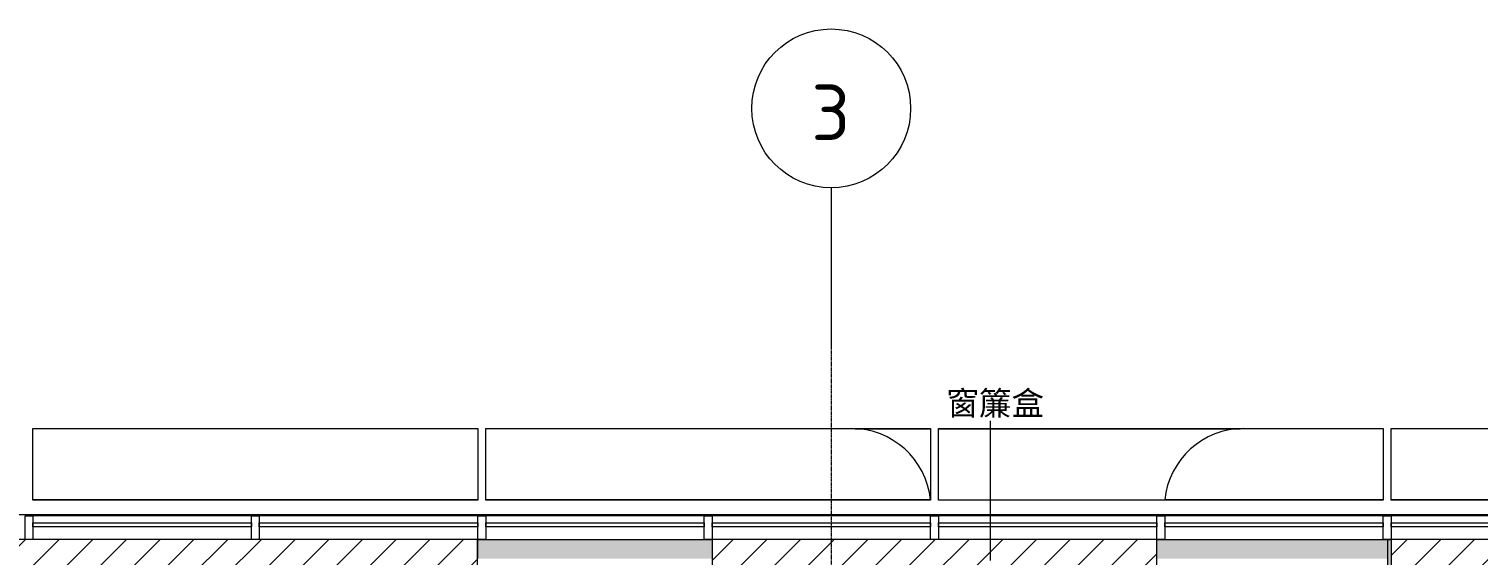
# Model space of a CAD drawing. Header units: centimetres. Extents: x -391356 to -382095, y -768 to 204275.
# Drawn here: x -385547 to -384635, y 203943 to 204275 of the extents above; entities that cross this region are included whole.
import ezdxf

# ---------------------------------------------------------------- set-up
doc = ezdxf.new("R2010")
doc.units = ezdxf.units.CM
doc.linetypes.add('虛線圓點 3_16_', pattern=[0.79375, 0.47625, -0.15875, 0, -0.15875])
for name, color, linetype, lineweight, true_color in [('塗層 2 _5_-1', 7, 'Continuous', 5, 0xaaaaaa), ('帷幕板-1', 7, 'Continuous', 5, 0xeaeaea), ('帷幕牆豎框-1', 7, 'Continuous', 5, 0xeaeaea), ('牆-1', 7, 'Continuous', 5, 0xe4e4e4), ('結構 _1_-1', 7, 'Continuous', 9, 0xaaaaaa), ('詳圖項目-3', 11, 'Continuous', 15, 0xffaaaa)]:
    doc.layers.add(name, color=color, linetype=linetype, lineweight=lineweight, true_color=true_color)
for name, color, linetype, lineweight in [('文字註釋', 7, 'Continuous', 5), ('柱線', 7, 'Continuous', 5), ('柱線-1', 7, '虛線圓點 3_16_', 5), ('樓板', 7, 'Continuous', 5), ('牆', 7, 'Continuous', 5), ('線', 7, 'Continuous', 5)]:
    doc.layers.add(name, color=color, linetype=linetype, lineweight=lineweight)
doc.styles.add('ISOCPEUR_1', font='isocpeur.ttf', dxfattribs={"height": 35})
doc.styles.add('Microsoft JhengHei UI_2', font='Microsoft JhengHei UI.ttf', dxfattribs={"height": 15})

# ---------------------------------------------------------------- blocks, each defined once
blk = doc.blocks.new('System Panel - 帷幕玻璃-3470491-二層天花平面圖')
at = {"layer": '帷幕板-1'}
for p, q in [((-68.75, -10.6), (-68.75, -8)), ((-68.75, -8), (68.75, -8)), ((68.75, -8), (68.75, -10.6)), ((68.75, -10.6), (-68.75, -10.6))]:
    blk.add_line(p, q, dxfattribs=at)
blk = doc.blocks.new('Rectangular Mullion - 50x150_E-1733385-二層天花平面圖')
at = {"layer": '帷幕牆豎框-1'}
blk.add_line((-389880.81, 203968.16), (-390018.31, 203968.16), dxfattribs=at)
blk = doc.blocks.new('Rectangular Mullion - 50x150_E-V67-二層天花平面圖')
at = {"layer": '帷幕牆豎框-1'}
for p, q in [((-388883.31, 203968.16), (-389020.81, 203968.16)), ((-388883.31, 203953.16), (-388883.46, 203953.16))]:
    blk.add_line(p, q, dxfattribs=at)
blk = doc.blocks.new('Rectangular Mullion - 50x150_E-V66-二層天花平面圖')
at = {"layer": '帷幕牆豎框-1'}
for p, q in [((2.5, 15), (-2.5, 15)), ((-2.5, 15), (-2.5, 0)), ((2.5, 0), (2.5, 15))]:
    blk.add_line(p, q, dxfattribs=at)
blk = doc.blocks.new('Rectangular Mullion - 50x150_E-3470488-二層天花平面圖')
at = {"layer": '帷幕牆豎框-1'}
for p, q in [((2.5, 15), (-2.5, 15)), ((-2.5, 15), (-2.5, 0)), ((2.5, 0), (2.5, 15)), ((-2.5, 0), (2.5, 0))]:
    blk.add_line(p, q, dxfattribs=at)
blk = doc.blocks.new('柱線 - 柱心線標頭-214972-二層天花平面圖')
at = {"layer": '柱線'}
blk.add_circle((0, 0), 0.5, dxfattribs=at)

msp = doc.modelspace()

# ---------------------------------------------------------------- hatches: boundary and pattern name
at = {"layer": '牆-1'}
for points in [[(-385117.48, 203941.16), (-385117.48, 203953.16), (-385264.98, 203953.16), (-385264.98, 203941.16), (-385185.48, 203941.16)], [(-384782.48, 203941.16), (-384691.98, 203941.16), (-384691.98, 203953.16), (-384837.48, 203953.16), (-384837.48, 203941.16), (-384800.97, 203941.16)], [(-384689.48, 203899.66), (-384689.48, 203928.16), (-384689.98, 203928.19), (-384689.98, 203953.16), (-384691.98, 203953.16), (-384691.98, 203899.66), (-384689.83, 203899.66)]]:
    msp.add_hatch(color=256, dxfattribs=at).paths.add_polyline_path(points)
at = {"layer": '詳圖項目-3'}
h = msp.add_hatch(dxfattribs=at)
h.set_pattern_fill('FP_25', color=256, style=0, pattern_type=2)
h.set_pattern_definition([(45, (3618.322, 0), (-10.6066017, 10.6066017), [])])
h.paths.add_polyline_path([(-386227.48, 200718.16), (-386114.83, 200718.16), (-386114.83, 200743.16), (-386689.98, 200743.16), (-386689.98, 200718.16), (-386253.12, 200718.16)])
h.paths.add_polyline_path([(-384834.98, 200718.16), (-384829.98, 200718.16), (-384829.98, 200743.16), (-384979.98, 200743.16), (-384979.98, 200718.16), (-384885.26, 200718.16)])
h.paths.add_polyline_path([(-385176.87, 200718.16), (-385117.78, 200718.16), (-385117.78, 200743.67), (-385538.98, 200743.67), (-385538.98, 200718.16), (-385188.21, 200718.16)])
h.paths.add_polyline_path([(-385571.82, 200718.16), (-385555.98, 200718.23), (-385555.98, 200743.67), (-385894.98, 200743.67), (-385894.98, 200718.16), (-385571.97, 200718.16)])
h.paths.add_polyline_path([(-384172.45, 201951.69), (-384150.48, 201951.69), (-384150.48, 202041.51), (-384172.48, 202041.51), (-384172.45, 201951.69)])
h.paths.add_polyline_path([(-384150.48, 202250.66), (-384150.48, 202340.66), (-384172.48, 202340.66), (-384172.44, 202250.66), (-384167.48, 202250.66)])
h.paths.add_polyline_path([(-386937.48, 202938.16), (-386932.48, 202938.16), (-386932.48, 203374.66), (-386952.48, 203374.66), (-386952.48, 202938.16), (-386947.48, 202938.16)])
h.paths.add_polyline_path([(-384148.73, 203228.51), (-384147.48, 203228.51), (-384147.48, 203378.51), (-384172.48, 203378.51), (-384172.48, 203228.51), (-384149.91, 203228.51)])
h.paths.add_polyline_path([(-386952.48, 203391.66), (-386932.48, 203391.66), (-386932.48, 203680.66), (-386952.48, 203680.66), (-386952.48, 203452.65)])
h.paths.add_polyline_path([(-386937.48, 203835.66), (-386932.48, 203835.66), (-386932.48, 203928.16), (-386404.98, 203928.16), (-386404.98, 203953.16), (-386952.48, 203953.14), (-386952.48, 203835.66), (-386937.98, 203835.66)])
h.paths.add_polyline_path([(-384837.48, 203928.16), (-384837.48, 203953.16), (-385117.48, 203953.16), (-385117.48, 203928.16), (-384897.78, 203928.16)])
h.paths.add_polyline_path([(-384220.11, 203928.16), (-384149.98, 203928.16), (-384149.98, 203953.16), (-384689.98, 203953.16), (-384689.98, 203928.16), (-384257.48, 203928.16)])
h.paths.add_polyline_path([(-386257.48, 203928.16), (-385265.14, 203928.16), (-385265.14, 203953.16), (-386257.48, 203953.16), (-386257.48, 203933.16)])

# ---------------------------------------------------------------- linework, layer by layer
at = {"layer": '塗層 2 _5_-1'}
for p, q in [((-385264.98, 203953.16), (-385117.48, 203953.16)), ((-385264.98, 203941.16), (-385264.98, 203953.16)), ((-384837.48, 203953.16), (-384691.98, 203953.16))]:
    msp.add_line(p, q, dxfattribs=at)
at = {"layer": '柱線'}
msp.add_line((-385042.48, 204174.69), (-385042.48, 204074.69), dxfattribs=at)
at = {"layer": '柱線-1'}
msp.add_line((-385042.48, 204074.69), (-385042.48, 200429.07), dxfattribs=at)
at = {"layer": '樓板'}
for p, q in [((-385544.98, 204023.14), (-385264.98, 204023.14)), ((-385544.98, 203978.14), (-385544.98, 204023.14)), ((-385264.98, 204023.14), (-385264.98, 203978.14)), ((-385264.98, 204022.97), (-385264.98, 203977.97)), ((-385259.98, 204023.14), (-384979.98, 204023.14)), ((-385259.98, 203978.14), (-385259.98, 204023.14)), ((-385027.42, 204022.97), (-384979.98, 204022.97)), ((-384979.98, 204023.14), (-384979.98, 204022.97)), ((-384979.98, 204022.97), (-384979.98, 203977.97)), ((-384974.98, 204023.14), (-384694.98, 204023.14)), ((-384974.98, 203978.14), (-384974.98, 204023.14)), ((-384974.98, 204022.97), (-384785.05, 204022.97)), ((-384974.98, 203977.97), (-384974.98, 204022.97)), ((-384694.98, 204023.14), (-384694.98, 203978.14)), ((-384694.98, 204022.97), (-384694.98, 203977.97)), ((-384689.98, 204023.14), (-384409.98, 204023.14)), ((-384689.98, 203978.14), (-384689.98, 204023.14)), ((-385264.98, 203978.14), (-385544.98, 203978.14)), ((-385544.98, 203977.97), (-385544.98, 203978.14)), ((-385264.98, 203977.97), (-385544.98, 203977.97)), ((-384979.98, 203978.14), (-385259.98, 203978.14)), ((-385259.98, 203977.97), (-385259.98, 203978.14)), ((-384979.98, 203977.97), (-385259.98, 203977.97)), ((-384694.98, 203977.97), (-384974.98, 203977.97)), ((-384694.98, 203978.14), (-384832.48, 203978.14)), ((-384409.98, 203978.14), (-384689.98, 203978.14)), ((-384689.98, 203977.97), (-384689.98, 203978.14)), ((-384409.98, 203977.97), (-384689.98, 203977.97))]:
    msp.add_line(p, q, dxfattribs=at)
for centre, start, end in [((-385029.73, 203973.14), 5.73917, 90), ((-384782.74, 203973.14), 90, 174.26083)]:
    msp.add_arc(centre, 50, start, end, dxfattribs=at)
at = {"layer": '牆'}
msp.add_line((-384147.48, 203968.66), (-386967.48, 203968.66), dxfattribs=at)
at = {"layer": '結構 _1_-1'}
for p, q in [((-384691.98, 203902.16), (-384691.98, 203953.16)), ((-384691.98, 203953.16), (-384689.98, 203953.16))]:
    msp.add_line(p, q, dxfattribs=at)
at = {"layer": '線'}
for p, q in [((-384942.43, 204027.91), (-384942.43, 203939.91)), ((-385265.14, 203953.16), (-386257.48, 203953.16)), ((-385265.14, 203928.16), (-385265.14, 203953.16)), ((-384837.48, 203953.16), (-385117.48, 203953.16)), ((-385117.48, 203953.16), (-385117.48, 203928.16)), ((-384837.48, 203928.16), (-384837.48, 203953.16)), ((-384149.98, 203953.16), (-384689.98, 203953.16)), ((-384689.98, 203953.16), (-384689.98, 203928.16))]:
    msp.add_line(p, q, dxfattribs=at)

# ---------------------------------------------------------------- block references
at = {"layer": '帷幕板-1', "rotation": 180}
for p in [(-385476.23, 203953.16), (-385333.73, 203953.16), (-385191.23, 203953.16), (-385048.73, 203953.16), (-384906.23, 203953.16), (-384763.73, 203953.16), (-384621.23, 203953.16)]:
    msp.add_blockref('System Panel - 帷幕玻璃-3470491-二層天花平面圖', p, dxfattribs=at)
at = {"layer": '帷幕牆豎框-1', "extrusion": (0, 0, -1)}
for name, p in [('Rectangular Mullion - 50x150_E-V66-二層天花平面圖', (385547.48, 203953.16)), ('Rectangular Mullion - 50x150_E-V66-二層天花平面圖', (385404.98, 203953.16)), ('Rectangular Mullion - 50x150_E-3470488-二層天花平面圖', (385262.48, 203953.16)), ('Rectangular Mullion - 50x150_E-3470488-二層天花平面圖', (385119.98, 203953.16)), ('Rectangular Mullion - 50x150_E-V66-二層天花平面圖', (384977.48, 203953.16)), ('Rectangular Mullion - 50x150_E-3470488-二層天花平面圖', (384834.98, 203953.16)), ('Rectangular Mullion - 50x150_E-3470488-二層天花平面圖', (384692.48, 203953.16))]:
    msp.add_blockref(name, p, dxfattribs=at)
at = {"layer": '帷幕牆豎框-1'}
for name, p in [('Rectangular Mullion - 50x150_E-1733385-二層天花平面圖', (4473.32, 0)), ('Rectangular Mullion - 50x150_E-V67-二層天花平面圖', (3618.32, 0)), ('Rectangular Mullion - 50x150_E-1733385-二層天花平面圖', (4758.32, 0)), ('Rectangular Mullion - 50x150_E-1733385-二層天花平面圖', (4900.82, 0)), ('Rectangular Mullion - 50x150_E-1733385-二層天花平面圖', (5043.32, 0)), ('Rectangular Mullion - 50x150_E-1733385-二層天花平面圖', (5185.82, 0)), ('Rectangular Mullion - 50x150_E-1733385-二層天花平面圖', (5328.32, 0))]:
    msp.add_blockref(name, p, dxfattribs=at)
at = {"layer": '柱線', "xscale": 99.99999999999993, "yscale": 99.99999999999993, "zscale": 99.99999999999993, "rotation": 180}
msp.add_blockref('柱線 - 柱心線標頭-214972-二層天花平面圖', (-385042.48, 204224.69), dxfattribs=at)

# ---------------------------------------------------------------- texts
at = {"layer": '文字註釋', "insert": (-384969.88, 204046.55), "char_height": 15, "width": 69.7468, "attachment_point": 1, "style": 'Microsoft JhengHei UI_2'}
msp.add_mtext('窗簾盒', dxfattribs=at)
at = {"layer": '柱線', "insert": (-385055.08, 204239.68), "char_height": 35, "width": 29.6624, "attachment_point": 1, "style": 'ISOCPEUR_1'}
msp.add_mtext('\\fISOCPEUR|b0|i0|c136|p34|;3', dxfattribs=at)

doc.saveas('drawing.dxf')
